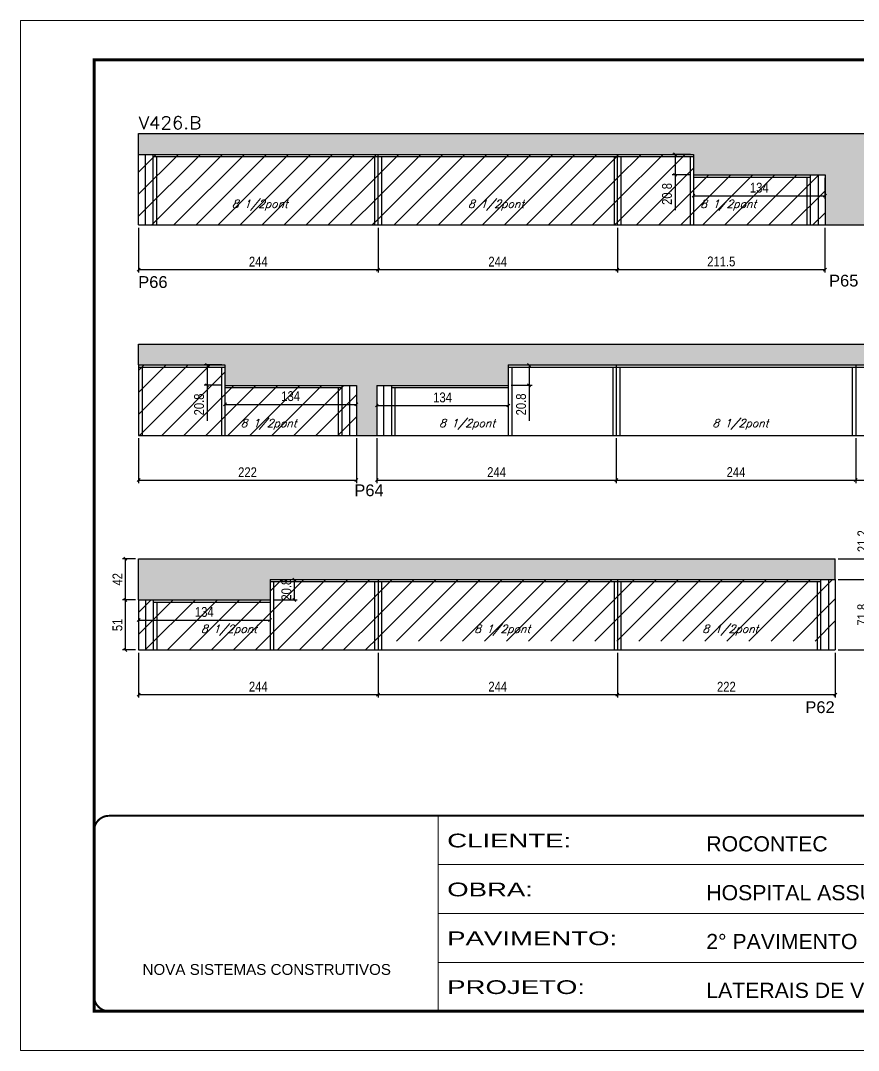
# Model space of a CAD drawing. Extents: x 137137 to 143418, y 10464 to 34486.
# Drawn here: x 141906 to 142760, y 28841 to 29891 of the extents above; entities that cross this region are included whole.
import ezdxf

# ---------------------------------------------------------------- set-up
doc = ezdxf.new("R2010")
doc.units = 0
doc.linetypes.add('CONTINUO', pattern=[0])
doc.linetypes.add('DASHED', pattern=[0.75, 0.5, -0.25])
for name, color, linetype in [('5', 5, 'Continuous'), ('COTA', 241, 'Continuous'), ('Painéis', 200, 'Continuous'), ('Reaproveitamento', 251, 'Continuous'), ('SARR_2.2x7', 40, 'Continuous'), ('SARR_3.5x7', 81, 'Continuous'), ('texto', 7, 'Continuous')]:
    doc.layers.add(name, color=color, linetype=linetype)
for name, color, linetype, lineweight in [('Folhas', 255, 'Continuous', 9), ('SARRAFO DE PRESSAO', 251, 'DASHED', 9), ('Texto Seção', 7, 'Continuous', 15)]:
    doc.layers.add(name, color=color, linetype=linetype, lineweight=lineweight)
doc.styles.add('ARIAL', font='arial.ttf')
doc.styles.add('COTA TECNICA', font='techl___.ttf', dxfattribs={"height": 10})
doc.styles.add('REGUA-120', font='ROMANS.shx', dxfattribs={"height": 15})
doc.styles.add('Romans', font='romans.shx')
doc.styles.get("Standard").update_dxf_attribs({"font": 'arial.ttf'})
doc.styles.add('Tecnologia', font='')
doc.styles.get('Tecnologia').set_extended_font_data('Forgotten Futurist')
doc.dimstyles.new('PAINEL', dxfattribs={"dimtxt": 10, "dimasz": 3, "dimexe": 3, "dimexo": 3, "dimgap": 3, "dimtad": 1, "dimdec": 1, "dimzin": 12, "dimdsep": 46, "dimtxsty": 'COTA TECNICA', "dimblk1": 'OBLIQUE', "dimblk2": 'OBLIQUE', "dimsah": 1, "dimcen": 0.9, "dimclrd": 4, "dimclre": 4, "dimclrt": 240, "dimadec": 1, "dimazin": 3, "dimtfac": 1, "dimtdec": 1, "dimtmove": 0, "dimatfit": 3, "dimfxl": 1, "dimtolj": 1, "dimtzin": 12, "dimarcsym": 0})
pattern_1 = [(45, (1585, 3e-11), (-11.2253202, 11.2253202), [])]

# ---------------------------------------------------------------- blocks, each defined once
blk = doc.blocks.new('9999999999')
at = {"color": 30, "linetype": 'CONTINUO'}
for p, q in [((98564.6, 34230.2), (98564.6, 34429.4)), ((98564.6, 34379.6), (99584, 34379.6)), ((98564.6, 34329.8), (99488, 34329.8)), ((98564.6, 34280), (99488, 34280))]:
    blk.add_line(p, q, dxfattribs=at)
at = {"color": 30, "linetype": 'CONTINUO', "const_width": 2}
blk.add_lwpolyline([(99584, 34230.2), (99584, 34414.4, 0.414214), (99569, 34429.4), (98229, 34429.4, 0.414214), (98214, 34414.4), (98214, 34245.2, 0.414214), (98229, 34230.2), (99584, 34230.2)], format="xyb", dxfattribs=at)
at = {"layer": 'Folhas'}
blk.add_lwpolyline([(98139, 34190.2), (99624, 34190.2), (99624, 35240.2), (98139, 35240.2)], close=True, dxfattribs=at)
at = {"layer": 'Folhas', "color": 30, "const_width": 3}
blk.add_lwpolyline([(98214, 34230.2), (99584, 34230.2), (99584, 35200.2), (98214, 35200.2)], close=True, dxfattribs=at)
at = {"color": 7, "linetype": 'Continuous', "ltscale": 5, "style": 'ARIAL'}
for s, height, p in [('ROCONTEC', 15.48, (98837.7, 34393.1)), ('HOSPITAL ASSUNÇÃO', 15.483, (98837.7, 34343.3)), ('2° PAVIMENTO', 15.483, (98837.7, 34293.5)), ('NOVA SISTEMAS CONSTRUTIVOS', 11.059, (98263.2, 34267.2)), ('LATERAIS DE VIGAS', 15.483, (98837.7, 34243.7))]:
    blk.add_text(s, height=height, dxfattribs=at).set_placement(p)
at = {"layer": 'Folhas', "color": 7, "style": 'Tecnologia', "width": 1.5}
for s, p in [('CLIENTE:', (98573.7, 34397.2)), ('OBRA:', (98573.7, 34347.3)), ('PAVIMENTO:', (98573.7, 34297.5)), ('PROJETO:', (98573.7, 34247.7))]:
    blk.add_text(s, height=14, dxfattribs=at).set_placement(p)
blk = doc.blocks.new('_Oblique')
at = {"color": 0, "linetype": 'ByBlock', "lineweight": -2}
blk.add_line((-0.5, -0.5), (0.5, 0.5), dxfattribs=at)
blk = doc.blocks.new('*D102')
at = {"layer": 'COTA', "color": 4, "lineweight": -2, "ltscale": 25, "transparency": 16777216}
for p, q in [((142026, 29680.2), (142026, 29634.6)), ((142270, 29680.2), (142270, 29634.6)), ((142026, 29637.6), (142270, 29637.6))]:
    blk.add_line(p, q, dxfattribs=at)
at = {"layer": 'Defpoints', "color": 0, "ltscale": 25, "transparency": 16777216}
for p in [(142026, 29683.2), (142270, 29683.2), (142270, 29637.6)]:
    blk.add_point(p, dxfattribs=at)
at = {"layer": 'COTA', "color": 4, "lineweight": -2, "ltscale": 25, "transparency": 16777216, "xscale": 3, "yscale": 3, "zscale": 3, "rotation": 180}
blk.add_blockref('_Oblique', (142026, 29637.6), dxfattribs=at)
at = {"layer": 'COTA', "color": 4, "lineweight": -2, "ltscale": 25, "transparency": 16777216, "xscale": 3, "yscale": 3, "zscale": 3}
blk.add_blockref('_Oblique', (142270, 29637.6), dxfattribs=at)
at = {"layer": 'COTA', "color": 240, "ltscale": 25, "transparency": 16777216, "insert": (142148, 29645.7), "char_height": 10, "attachment_point": 5, "style": 'COTA TECNICA'}
blk.add_mtext('\\A1;244', dxfattribs=at)
blk = doc.blocks.new('*D103')
at = {"layer": 'COTA', "color": 4, "lineweight": -2, "ltscale": 25, "transparency": 16777216}
for p, q in [((142270, 29680.2), (142270, 29634.6)), ((142514, 29680.2), (142514, 29634.6)), ((142270, 29637.6), (142514, 29637.6))]:
    blk.add_line(p, q, dxfattribs=at)
at = {"layer": 'Defpoints', "color": 0, "ltscale": 25, "transparency": 16777216}
for p in [(142270, 29683.2), (142514, 29683.2), (142514, 29637.6)]:
    blk.add_point(p, dxfattribs=at)
at = {"layer": 'COTA', "color": 4, "lineweight": -2, "ltscale": 25, "transparency": 16777216, "xscale": 3, "yscale": 3, "zscale": 3, "rotation": 180}
blk.add_blockref('_Oblique', (142270, 29637.6), dxfattribs=at)
at = {"layer": 'COTA', "color": 4, "lineweight": -2, "ltscale": 25, "transparency": 16777216, "xscale": 3, "yscale": 3, "zscale": 3}
blk.add_blockref('_Oblique', (142514, 29637.6), dxfattribs=at)
at = {"layer": 'COTA', "color": 240, "ltscale": 25, "transparency": 16777216, "insert": (142392, 29645.7), "char_height": 10, "attachment_point": 5, "style": 'COTA TECNICA'}
blk.add_mtext('\\A1;244', dxfattribs=at)
blk = doc.blocks.new('*D104')
at = {"layer": 'COTA', "color": 4, "lineweight": -2, "ltscale": 25, "transparency": 16777216}
for p, q in [((142514, 29680.2), (142514, 29634.6)), ((142725.5, 29680.2), (142725.5, 29634.6)), ((142514, 29637.6), (142725.5, 29637.6))]:
    blk.add_line(p, q, dxfattribs=at)
at = {"layer": 'Defpoints', "color": 0, "ltscale": 25, "transparency": 16777216}
for p in [(142514, 29683.2), (142725.5, 29683.2), (142725.5, 29637.6)]:
    blk.add_point(p, dxfattribs=at)
at = {"layer": 'COTA', "color": 4, "lineweight": -2, "ltscale": 25, "transparency": 16777216, "xscale": 3, "yscale": 3, "zscale": 3, "rotation": 180}
blk.add_blockref('_Oblique', (142514, 29637.6), dxfattribs=at)
at = {"layer": 'COTA', "color": 4, "lineweight": -2, "ltscale": 25, "transparency": 16777216, "xscale": 3, "yscale": 3, "zscale": 3}
blk.add_blockref('_Oblique', (142725.5, 29637.6), dxfattribs=at)
at = {"layer": 'COTA', "color": 240, "ltscale": 25, "transparency": 16777216, "insert": (142619.8, 29645.8), "char_height": 10, "attachment_point": 5, "style": 'COTA TECNICA'}
blk.add_mtext('\\A1;211.5', dxfattribs=at)
blk = doc.blocks.new('*D107')
at = {"layer": 'COTA', "color": 4, "lineweight": -2, "ltscale": 25, "transparency": 16777216}
for p, q in [((142591.5, 29731.2), (142591.5, 29709.9)), ((142725.5, 29731.2), (142725.5, 29709.9)), ((142591.5, 29712.9), (142725.5, 29712.9))]:
    blk.add_line(p, q, dxfattribs=at)
at = {"layer": 'Defpoints', "color": 0, "ltscale": 25, "transparency": 16777216}
for p in [(142591.5, 29734.2), (142725.5, 29734.2), (142725.5, 29712.9)]:
    blk.add_point(p, dxfattribs=at)
at = {"layer": 'COTA', "color": 4, "lineweight": -2, "ltscale": 25, "transparency": 16777216, "xscale": 3, "yscale": 3, "zscale": 3, "rotation": 180}
blk.add_blockref('_Oblique', (142591.5, 29712.9), dxfattribs=at)
at = {"layer": 'COTA', "color": 4, "lineweight": -2, "ltscale": 25, "transparency": 16777216, "xscale": 3, "yscale": 3, "zscale": 3}
blk.add_blockref('_Oblique', (142725.5, 29712.9), dxfattribs=at)
at = {"layer": 'COTA', "color": 240, "ltscale": 25, "transparency": 16777216, "insert": (142658.5, 29721.1), "char_height": 10, "attachment_point": 5, "style": 'COTA TECNICA'}
blk.add_mtext('\\A1;134', dxfattribs=at)
blk = doc.blocks.new('*D109')
at = {"layer": 'COTA', "color": 4, "lineweight": -2, "ltscale": 25, "transparency": 16777216}
for p, q in [((142588.5, 29755), (142569.7, 29755)), ((142572.7, 29755), (142572.7, 29734.2)), ((142588.5, 29734.2), (142569.7, 29734.2)), ((142572.7, 29734.2), (142572.7, 29698.1))]:
    blk.add_line(p, q, dxfattribs=at)
at = {"layer": 'Defpoints', "color": 0, "ltscale": 25, "transparency": 16777216}
for p in [(142591.5, 29755), (142572.7, 29734.2), (142591.5, 29734.2)]:
    blk.add_point(p, dxfattribs=at)
at = {"layer": 'COTA', "color": 4, "lineweight": -2, "ltscale": 25, "transparency": 16777216, "xscale": 3, "yscale": 3, "zscale": 3}
for p, rotation in [((142572.7, 29755), 90), ((142572.7, 29734.2), 270)]:
    blk.add_blockref('_Oblique', p, dxfattribs=dict(at, rotation=rotation))
at = {"layer": 'COTA', "color": 240, "ltscale": 25, "transparency": 16777216, "insert": (142564.5, 29714.7), "char_height": 10, "attachment_point": 5, "rotation": 90, "style": 'COTA TECNICA'}
blk.add_mtext('\\A1;20.8', dxfattribs=at)
blk = doc.blocks.new('*D111')
at = {"layer": 'COTA', "color": 4, "lineweight": -2, "ltscale": 25, "transparency": 16777216}
for p, q in [((142026, 29465.6), (142026, 29420)), ((142248, 29465.6), (142248, 29420)), ((142026, 29423), (142248, 29423))]:
    blk.add_line(p, q, dxfattribs=at)
at = {"layer": 'Defpoints', "color": 0, "ltscale": 25, "transparency": 16777216}
for p in [(142026, 29468.6), (142248, 29468.6), (142248, 29423)]:
    blk.add_point(p, dxfattribs=at)
at = {"layer": 'COTA', "color": 4, "lineweight": -2, "ltscale": 25, "transparency": 16777216, "xscale": 3, "yscale": 3, "zscale": 3, "rotation": 180}
blk.add_blockref('_Oblique', (142026, 29423), dxfattribs=at)
at = {"layer": 'COTA', "color": 4, "lineweight": -2, "ltscale": 25, "transparency": 16777216, "xscale": 3, "yscale": 3, "zscale": 3}
blk.add_blockref('_Oblique', (142248, 29423), dxfattribs=at)
at = {"layer": 'COTA', "color": 240, "ltscale": 25, "transparency": 16777216, "insert": (142137, 29431), "char_height": 10, "attachment_point": 5, "style": 'COTA TECNICA'}
blk.add_mtext('\\A1;222', dxfattribs=at)
blk = doc.blocks.new('*D112')
at = {"layer": 'COTA', "color": 4, "lineweight": -2, "ltscale": 25, "transparency": 16777216}
for p, q in [((142026, 29246.8), (142026, 29201.3)), ((142270, 29246.8), (142270, 29201.3)), ((142026, 29204.3), (142270, 29204.3))]:
    blk.add_line(p, q, dxfattribs=at)
at = {"layer": 'Defpoints', "color": 0, "ltscale": 25, "transparency": 16777216}
for p in [(142026, 29249.8), (142270, 29249.8), (142270, 29204.3)]:
    blk.add_point(p, dxfattribs=at)
at = {"layer": 'COTA', "color": 4, "lineweight": -2, "ltscale": 25, "transparency": 16777216, "xscale": 3, "yscale": 3, "zscale": 3, "rotation": 180}
blk.add_blockref('_Oblique', (142026, 29204.3), dxfattribs=at)
at = {"layer": 'COTA', "color": 4, "lineweight": -2, "ltscale": 25, "transparency": 16777216, "xscale": 3, "yscale": 3, "zscale": 3}
blk.add_blockref('_Oblique', (142270, 29204.3), dxfattribs=at)
at = {"layer": 'COTA', "color": 240, "ltscale": 25, "transparency": 16777216, "insert": (142148, 29212.4), "char_height": 10, "attachment_point": 5, "style": 'COTA TECNICA'}
blk.add_mtext('\\A1;244', dxfattribs=at)
blk = doc.blocks.new('*D113')
at = {"layer": 'COTA', "color": 4, "lineweight": -2, "ltscale": 25, "transparency": 16777216}
for p, q in [((142270, 29246.8), (142270, 29201.3)), ((142514, 29246.8), (142514, 29201.3)), ((142270, 29204.3), (142514, 29204.3))]:
    blk.add_line(p, q, dxfattribs=at)
at = {"layer": 'Defpoints', "color": 0, "ltscale": 25, "transparency": 16777216}
for p in [(142270, 29249.8), (142514, 29249.8), (142514, 29204.3)]:
    blk.add_point(p, dxfattribs=at)
at = {"layer": 'COTA', "color": 4, "lineweight": -2, "ltscale": 25, "transparency": 16777216, "xscale": 3, "yscale": 3, "zscale": 3, "rotation": 180}
blk.add_blockref('_Oblique', (142270, 29204.3), dxfattribs=at)
at = {"layer": 'COTA', "color": 4, "lineweight": -2, "ltscale": 25, "transparency": 16777216, "xscale": 3, "yscale": 3, "zscale": 3}
blk.add_blockref('_Oblique', (142514, 29204.3), dxfattribs=at)
at = {"layer": 'COTA', "color": 240, "ltscale": 25, "transparency": 16777216, "insert": (142392, 29212.4), "char_height": 10, "attachment_point": 5, "style": 'COTA TECNICA'}
blk.add_mtext('\\A1;244', dxfattribs=at)
blk = doc.blocks.new('*D114')
at = {"layer": 'COTA', "color": 4, "lineweight": -2, "ltscale": 25, "transparency": 16777216}
for p, q in [((142514, 29246.8), (142514, 29201.3)), ((142736, 29246.8), (142736, 29201.3)), ((142514, 29204.3), (142736, 29204.3))]:
    blk.add_line(p, q, dxfattribs=at)
at = {"layer": 'Defpoints', "color": 0, "ltscale": 25, "transparency": 16777216}
for p in [(142514, 29249.8), (142736, 29249.8), (142736, 29204.3)]:
    blk.add_point(p, dxfattribs=at)
at = {"layer": 'COTA', "color": 4, "lineweight": -2, "ltscale": 25, "transparency": 16777216, "xscale": 3, "yscale": 3, "zscale": 3, "rotation": 180}
blk.add_blockref('_Oblique', (142514, 29204.3), dxfattribs=at)
at = {"layer": 'COTA', "color": 4, "lineweight": -2, "ltscale": 25, "transparency": 16777216, "xscale": 3, "yscale": 3, "zscale": 3}
blk.add_blockref('_Oblique', (142736, 29204.3), dxfattribs=at)
at = {"layer": 'COTA', "color": 240, "ltscale": 25, "transparency": 16777216, "insert": (142625, 29212.3), "char_height": 10, "attachment_point": 5, "style": 'COTA TECNICA'}
blk.add_mtext('\\A1;222', dxfattribs=at)
blk = doc.blocks.new('*D115')
at = {"layer": 'COTA', "color": 4, "lineweight": -2, "ltscale": 25, "transparency": 16777216}
for p, q in [((142114, 29516.6), (142114, 29497.2)), ((142248, 29516.6), (142248, 29497.2)), ((142114, 29500.2), (142248, 29500.2))]:
    blk.add_line(p, q, dxfattribs=at)
at = {"layer": 'Defpoints', "color": 0, "ltscale": 25, "transparency": 16777216}
for p in [(142114, 29519.6), (142248, 29519.6), (142248, 29500.2)]:
    blk.add_point(p, dxfattribs=at)
at = {"layer": 'COTA', "color": 4, "lineweight": -2, "ltscale": 25, "transparency": 16777216, "xscale": 3, "yscale": 3, "zscale": 3, "rotation": 180}
blk.add_blockref('_Oblique', (142114, 29500.2), dxfattribs=at)
at = {"layer": 'COTA', "color": 4, "lineweight": -2, "ltscale": 25, "transparency": 16777216, "xscale": 3, "yscale": 3, "zscale": 3}
blk.add_blockref('_Oblique', (142248, 29500.2), dxfattribs=at)
at = {"layer": 'COTA', "color": 240, "ltscale": 25, "transparency": 16777216, "insert": (142181, 29508.5), "char_height": 10, "attachment_point": 5, "style": 'COTA TECNICA'}
blk.add_mtext('\\A1;134', dxfattribs=at)
blk = doc.blocks.new('*D116')
at = {"layer": 'COTA', "color": 4, "lineweight": -2, "ltscale": 25, "transparency": 16777216}
for p, q in [((142026, 29297.8), (142026, 29277.3)), ((142160, 29297.8), (142160, 29277.3)), ((142026, 29280.3), (142160, 29280.3))]:
    blk.add_line(p, q, dxfattribs=at)
at = {"layer": 'Defpoints', "color": 0, "ltscale": 25, "transparency": 16777216}
for p in [(142026, 29300.8), (142160, 29300.8), (142160, 29280.3)]:
    blk.add_point(p, dxfattribs=at)
at = {"layer": 'COTA', "color": 4, "lineweight": -2, "ltscale": 25, "transparency": 16777216, "xscale": 3, "yscale": 3, "zscale": 3, "rotation": 180}
blk.add_blockref('_Oblique', (142026, 29280.3), dxfattribs=at)
at = {"layer": 'COTA', "color": 4, "lineweight": -2, "ltscale": 25, "transparency": 16777216, "xscale": 3, "yscale": 3, "zscale": 3}
blk.add_blockref('_Oblique', (142160, 29280.3), dxfattribs=at)
at = {"layer": 'COTA', "color": 240, "ltscale": 25, "transparency": 16777216, "insert": (142093, 29288.5), "char_height": 10, "attachment_point": 5, "style": 'COTA TECNICA'}
blk.add_mtext('\\A1;134', dxfattribs=at)
blk = doc.blocks.new('*D117')
at = {"layer": 'COTA', "color": 4, "lineweight": -2, "ltscale": 25, "transparency": 16777216}
for p, q in [((142111, 29540.4), (142092.8, 29540.4)), ((142095.8, 29540.4), (142095.8, 29519.6)), ((142111, 29519.6), (142092.8, 29519.6)), ((142095.8, 29519.6), (142095.8, 29483.5))]:
    blk.add_line(p, q, dxfattribs=at)
at = {"layer": 'Defpoints', "color": 0, "ltscale": 25, "transparency": 16777216}
for p in [(142114, 29540.4), (142095.8, 29519.6), (142114, 29519.6)]:
    blk.add_point(p, dxfattribs=at)
at = {"layer": 'COTA', "color": 4, "lineweight": -2, "ltscale": 25, "transparency": 16777216, "xscale": 3, "yscale": 3, "zscale": 3}
for p, rotation in [((142095.8, 29540.4), 90), ((142095.8, 29519.6), 270)]:
    blk.add_blockref('_Oblique', p, dxfattribs=dict(at, rotation=rotation))
at = {"layer": 'COTA', "color": 240, "ltscale": 25, "transparency": 16777216, "insert": (142087.7, 29500.1), "char_height": 10, "attachment_point": 5, "rotation": 90, "style": 'COTA TECNICA'}
blk.add_mtext('\\A1;20.8', dxfattribs=at)
blk = doc.blocks.new('*D118')
at = {"layer": 'COTA', "color": 4, "lineweight": -2, "ltscale": 25, "transparency": 16777216}
for p, q in [((142163, 29321.6), (142187.7, 29321.6)), ((142184.7, 29321.6), (142184.7, 29300.8)), ((142163, 29300.8), (142187.7, 29300.8))]:
    blk.add_line(p, q, dxfattribs=at)
at = {"layer": 'Defpoints', "color": 0, "ltscale": 25, "transparency": 16777216}
for p in [(142160, 29321.6), (142160, 29300.8), (142184.7, 29300.8)]:
    blk.add_point(p, dxfattribs=at)
at = {"layer": 'COTA', "color": 4, "lineweight": -2, "ltscale": 25, "transparency": 16777216, "xscale": 3, "yscale": 3, "zscale": 3}
for p, rotation in [((142184.7, 29321.6), 90), ((142184.7, 29300.8), 270)]:
    blk.add_blockref('_Oblique', p, dxfattribs=dict(at, rotation=rotation))
at = {"layer": 'COTA', "color": 240, "ltscale": 25, "transparency": 16777216, "insert": (142176.6, 29311.2), "char_height": 10, "attachment_point": 5, "rotation": 90, "style": 'COTA TECNICA'}
blk.add_mtext('\\A1;20.8', dxfattribs=at)
blk = doc.blocks.new('*D121')
at = {"layer": 'COTA', "color": 4, "lineweight": -2, "ltscale": 25, "transparency": 16777216}
for p, q in [((142739, 29321.6), (142774.6, 29321.6)), ((142771.6, 29321.6), (142771.6, 29249.8)), ((142739, 29249.8), (142774.6, 29249.8))]:
    blk.add_line(p, q, dxfattribs=at)
at = {"layer": 'Defpoints', "color": 0, "ltscale": 25, "transparency": 16777216}
for p in [(142736, 29321.6), (142736, 29249.8), (142771.6, 29249.8)]:
    blk.add_point(p, dxfattribs=at)
at = {"layer": 'COTA', "color": 4, "lineweight": -2, "ltscale": 25, "transparency": 16777216, "xscale": 3, "yscale": 3, "zscale": 3}
for p, rotation in [((142771.6, 29321.6), 90), ((142771.6, 29249.8), 270)]:
    blk.add_blockref('_Oblique', p, dxfattribs=dict(at, rotation=rotation))
at = {"layer": 'COTA', "color": 240, "ltscale": 25, "transparency": 16777216, "insert": (142763.5, 29285.7), "char_height": 10, "attachment_point": 5, "rotation": 90, "style": 'COTA TECNICA'}
blk.add_mtext('\\A1;71.8', dxfattribs=at)
blk = doc.blocks.new('*D122')
at = {"layer": 'COTA', "color": 4, "lineweight": -2, "ltscale": 25, "transparency": 16777216}
for p, q in [((142771.6, 29342.8), (142771.6, 29375.6)), ((142739, 29342.8), (142774.6, 29342.8)), ((142771.6, 29321.6), (142771.6, 29342.8)), ((142739, 29321.6), (142774.6, 29321.6))]:
    blk.add_line(p, q, dxfattribs=at)
at = {"layer": 'Defpoints', "color": 0, "ltscale": 25, "transparency": 16777216}
for p in [(142736, 29342.8), (142771.6, 29342.8), (142736, 29321.6)]:
    blk.add_point(p, dxfattribs=at)
at = {"layer": 'COTA', "color": 4, "lineweight": -2, "ltscale": 25, "transparency": 16777216, "xscale": 3, "yscale": 3, "zscale": 3}
for p, rotation in [((142771.6, 29342.8), 90), ((142771.6, 29321.6), 270)]:
    blk.add_blockref('_Oblique', p, dxfattribs=dict(at, rotation=rotation))
at = {"layer": 'COTA', "color": 240, "ltscale": 25, "transparency": 16777216, "insert": (142763.6, 29360.7), "char_height": 10, "attachment_point": 5, "rotation": 90, "style": 'COTA TECNICA'}
blk.add_mtext('\\A1;21.2', dxfattribs=at)
blk = doc.blocks.new('*D1002')
at = {"layer": 'COTA', "color": 4, "lineweight": -2, "ltscale": 25, "transparency": 16777216}
for p, q in [((142268.8, 29465.6), (142268.8, 29420)), ((142512.8, 29465.6), (142512.8, 29420)), ((142268.8, 29423), (142512.8, 29423))]:
    blk.add_line(p, q, dxfattribs=at)
at = {"layer": 'Defpoints', "color": 0, "ltscale": 25, "transparency": 16777216}
for p in [(142268.8, 29468.6), (142512.8, 29468.6), (142512.8, 29423)]:
    blk.add_point(p, dxfattribs=at)
at = {"layer": 'COTA', "color": 4, "lineweight": -2, "ltscale": 25, "transparency": 16777216, "xscale": 3, "yscale": 3, "zscale": 3, "rotation": 180}
blk.add_blockref('_Oblique', (142268.8, 29423), dxfattribs=at)
at = {"layer": 'COTA', "color": 4, "lineweight": -2, "ltscale": 25, "transparency": 16777216, "xscale": 3, "yscale": 3, "zscale": 3}
blk.add_blockref('_Oblique', (142512.8, 29423), dxfattribs=at)
at = {"layer": 'COTA', "color": 240, "ltscale": 25, "transparency": 16777216, "insert": (142390.8, 29431.1), "char_height": 10, "attachment_point": 5, "style": 'COTA TECNICA'}
blk.add_mtext('\\A1;244', dxfattribs=at)
blk = doc.blocks.new('*D1003')
at = {"layer": 'COTA', "color": 4, "lineweight": -2, "ltscale": 25, "transparency": 16777216}
for p, q in [((142512.8, 29465.6), (142512.8, 29420)), ((142756.8, 29465.6), (142756.8, 29420)), ((142512.8, 29423), (142756.8, 29423))]:
    blk.add_line(p, q, dxfattribs=at)
at = {"layer": 'Defpoints', "color": 0, "ltscale": 25, "transparency": 16777216}
for p in [(142512.8, 29468.6), (142756.8, 29468.6), (142756.8, 29423)]:
    blk.add_point(p, dxfattribs=at)
at = {"layer": 'COTA', "color": 4, "lineweight": -2, "ltscale": 25, "transparency": 16777216, "xscale": 3, "yscale": 3, "zscale": 3, "rotation": 180}
blk.add_blockref('_Oblique', (142512.8, 29423), dxfattribs=at)
at = {"layer": 'COTA', "color": 4, "lineweight": -2, "ltscale": 25, "transparency": 16777216, "xscale": 3, "yscale": 3, "zscale": 3}
blk.add_blockref('_Oblique', (142756.8, 29423), dxfattribs=at)
at = {"layer": 'COTA', "color": 240, "ltscale": 25, "transparency": 16777216, "insert": (142634.8, 29431.1), "char_height": 10, "attachment_point": 5, "style": 'COTA TECNICA'}
blk.add_mtext('\\A1;244', dxfattribs=at)
blk = doc.blocks.new('*D1004')
at = {"layer": 'COTA', "color": 4, "lineweight": -2, "ltscale": 25, "transparency": 16777216}
for p, q in [((142756.8, 29465.6), (142756.8, 29420)), ((142978.8, 29465.6), (142978.8, 29420)), ((142756.8, 29423), (142978.8, 29423))]:
    blk.add_line(p, q, dxfattribs=at)
at = {"layer": 'Defpoints', "color": 0, "ltscale": 25, "transparency": 16777216}
for p in [(142756.8, 29468.6), (142978.8, 29468.6), (142978.8, 29423)]:
    blk.add_point(p, dxfattribs=at)
at = {"layer": 'COTA', "color": 4, "lineweight": -2, "ltscale": 25, "transparency": 16777216, "xscale": 3, "yscale": 3, "zscale": 3, "rotation": 180}
blk.add_blockref('_Oblique', (142756.8, 29423), dxfattribs=at)
at = {"layer": 'COTA', "color": 4, "lineweight": -2, "ltscale": 25, "transparency": 16777216, "xscale": 3, "yscale": 3, "zscale": 3}
blk.add_blockref('_Oblique', (142978.8, 29423), dxfattribs=at)
at = {"layer": 'COTA', "color": 240, "ltscale": 25, "transparency": 16777216, "insert": (142867.8, 29431), "char_height": 10, "attachment_point": 5, "style": 'COTA TECNICA'}
blk.add_mtext('\\A1;222', dxfattribs=at)
blk = doc.blocks.new('*D1005')
at = {"layer": 'COTA', "color": 4, "lineweight": -2, "ltscale": 25, "transparency": 16777216}
for p, q in [((142268.8, 29516.6), (142268.8, 29496)), ((142402.8, 29516.6), (142402.8, 29496)), ((142268.8, 29499), (142402.8, 29499))]:
    blk.add_line(p, q, dxfattribs=at)
at = {"layer": 'Defpoints', "color": 0, "ltscale": 25, "transparency": 16777216}
for p in [(142268.8, 29519.6), (142402.8, 29519.6), (142402.8, 29499)]:
    blk.add_point(p, dxfattribs=at)
at = {"layer": 'COTA', "color": 4, "lineweight": -2, "ltscale": 25, "transparency": 16777216, "xscale": 3, "yscale": 3, "zscale": 3, "rotation": 180}
blk.add_blockref('_Oblique', (142268.8, 29499), dxfattribs=at)
at = {"layer": 'COTA', "color": 4, "lineweight": -2, "ltscale": 25, "transparency": 16777216, "xscale": 3, "yscale": 3, "zscale": 3}
blk.add_blockref('_Oblique', (142402.8, 29499), dxfattribs=at)
at = {"layer": 'COTA', "color": 240, "ltscale": 25, "transparency": 16777216, "insert": (142335.8, 29507.2), "char_height": 10, "attachment_point": 5, "style": 'COTA TECNICA'}
blk.add_mtext('\\A1;134', dxfattribs=at)
blk = doc.blocks.new('*D1006')
at = {"layer": 'COTA', "color": 4, "lineweight": -2, "ltscale": 25, "transparency": 16777216}
for p, q in [((142405.8, 29540.4), (142427, 29540.4)), ((142424, 29540.4), (142424, 29519.6)), ((142405.8, 29519.6), (142427, 29519.6)), ((142424, 29519.6), (142424, 29483.5))]:
    blk.add_line(p, q, dxfattribs=at)
at = {"layer": 'Defpoints', "color": 0, "ltscale": 25, "transparency": 16777216}
for p in [(142402.8, 29540.4), (142402.8, 29519.6), (142424, 29519.6)]:
    blk.add_point(p, dxfattribs=at)
at = {"layer": 'COTA', "color": 4, "lineweight": -2, "ltscale": 25, "transparency": 16777216, "xscale": 3, "yscale": 3, "zscale": 3}
for p, rotation in [((142424, 29540.4), 90), ((142424, 29519.6), 270)]:
    blk.add_blockref('_Oblique', p, dxfattribs=dict(at, rotation=rotation))
at = {"layer": 'COTA', "color": 240, "ltscale": 25, "transparency": 16777216, "insert": (142415.8, 29500.1), "char_height": 10, "attachment_point": 5, "rotation": 90, "style": 'COTA TECNICA'}
blk.add_mtext('\\A1;20.8', dxfattribs=at)
blk = doc.blocks.new('*D1009')
at = {"layer": 'COTA', "color": 4, "lineweight": -2, "ltscale": 25, "transparency": 16777216}
for p, q in [((142023, 29300.8), (142009.6, 29300.8)), ((142012.6, 29249.8), (142012.6, 29300.8)), ((142023, 29249.8), (142009.6, 29249.8))]:
    blk.add_line(p, q, dxfattribs=at)
at = {"layer": 'Defpoints', "color": 0, "ltscale": 25, "transparency": 16777216}
for p in [(142012.6, 29300.8), (142026, 29300.8), (142026, 29249.8)]:
    blk.add_point(p, dxfattribs=at)
at = {"layer": 'COTA', "color": 4, "lineweight": -2, "ltscale": 25, "transparency": 16777216, "xscale": 3, "yscale": 3, "zscale": 3}
for p, rotation in [((142012.6, 29300.8), 90), ((142012.6, 29249.8), 270)]:
    blk.add_blockref('_Oblique', p, dxfattribs=dict(at, rotation=rotation))
at = {"layer": 'COTA', "color": 240, "ltscale": 25, "transparency": 16777216, "insert": (142004.5, 29275.3), "char_height": 10, "attachment_point": 5, "rotation": 90, "style": 'COTA TECNICA'}
blk.add_mtext('\\A1;51', dxfattribs=at)
blk = doc.blocks.new('*D1010')
at = {"layer": 'COTA', "color": 4, "lineweight": -2, "ltscale": 25, "transparency": 16777216}
for p, q in [((142023, 29342.8), (142009.6, 29342.8)), ((142012.6, 29300.8), (142012.6, 29342.8)), ((142023, 29300.8), (142009.6, 29300.8))]:
    blk.add_line(p, q, dxfattribs=at)
at = {"layer": 'Defpoints', "color": 0, "ltscale": 25, "transparency": 16777216}
for p in [(142012.6, 29342.8), (142026, 29342.8), (142026, 29300.8)]:
    blk.add_point(p, dxfattribs=at)
at = {"layer": 'COTA', "color": 4, "lineweight": -2, "ltscale": 25, "transparency": 16777216, "xscale": 3, "yscale": 3, "zscale": 3}
for p, rotation in [((142012.6, 29342.8), 90), ((142012.6, 29300.8), 270)]:
    blk.add_blockref('_Oblique', p, dxfattribs=dict(at, rotation=rotation))
at = {"layer": 'COTA', "color": 240, "ltscale": 25, "transparency": 16777216, "insert": (142004.5, 29321.8), "char_height": 10, "attachment_point": 5, "rotation": 90, "style": 'COTA TECNICA'}
blk.add_mtext('\\A1;42', dxfattribs=at)

msp = doc.modelspace()

# ---------------------------------------------------------------- hatches: boundary and pattern name
at = {"layer": 'COTA', "linetype": 'ByBlock'}
h = msp.add_hatch(dxfattribs=at)
h.set_pattern_fill('AR-CONC', color=256, scale=0.03)
h.set_pattern_definition([(50, (3104.655, -2007.4633), (5.46554007, -0.47817257), [0.5715, -6.2865]), (355, (3104.655, -2007.4633), (-1.05730264, 5.73170536), [0.4572, -5.02921753]), (100.4514447, (3105.1103, -2007.503), (4.40823741, 5.25353256), [0.48570026, -5.34270734]), (46.1842, (3104.655, -2005.939), (8.13237123, -1.26126984), [0.85725, -9.42975]), (96.6355576, (3105.3325, -2006.044), (7.122124, 7.42278374), [0.7285507, -8.01406824]), (351.184151, (3104.655, -2005.939), (7.122124, 7.42278374), [0.685799, -7.54379196]), (21, (3105.417, -2006.3203), (4.54843174, -3.06795595), [0.5715, -6.2865]), (326, (3105.417, -2006.3203), (1.85406085, 5.52563898), [0.4572, -5.0292]), (71.451445, (3105.796, -2006.576), (6.40249258, 2.45768307), [0.48570026, -5.34269813]), (37.5, (3104.6548, -2007.4633), (0.092658098, 2.536651166), [0, -4.96824, 0, -5.1054, 0, -5.04825]), (7.5, (3104.6548, -2007.4633), (2.004589875, 3.005417245), [0, -2.91084, 0, -4.85394, 0, -1.92405]), (327.5, (3102.9556, -2007.4633), (4.067717855, -0.17186232), [0, -1.905, 0, -5.9436, 0, -7.8867]), (317.5, (3102.1936, -2007.4633), (4.44387544, 0.76279473), [0, -2.4765, 0, -3.94716, 0, -5.6007])])
h.paths.add_polyline_path([(142725.53, 29776.19), (142591.53, 29776.19), (142026.03, 29776.19), (142026.03, 29754.99), (142591.53, 29754.99), (142591.53, 29734.19), (142725.53, 29734.19), (142725.53, 29683.19), (142765.53, 29683.19), (142765.53, 29734.19), (142899.53, 29734.19), (142899.53, 29754.99), (143253.53, 29754.99), (143253.53, 29754.99), (143253.53, 29776.19), (142899.53, 29776.19), (142765.53, 29776.19)])
h = msp.add_hatch(dxfattribs=at)
h.set_pattern_fill('AR-CONC', color=256, scale=0.03)
h.set_pattern_definition([(50, (1585, 3e-11), (5.46554007, -0.47817257), [0.5715, -6.2865]), (355, (1585, 3e-11), (-1.05730264, 5.73170536), [0.4572, -5.02921753]), (100.4514447, (1585.4555, -0.04), (4.40823741, 5.25353256), [0.48570026, -5.34270734]), (46.1842, (1585, 1.524), (8.13237123, -1.26126984), [0.85725, -9.42975]), (96.6355576, (1585.678, 1.419), (7.122124, 7.42278374), [0.7285507, -8.01406824]), (351.184151, (1585, 1.524), (7.122124, 7.42278374), [0.685799, -7.54379196]), (21, (1585.762, 1.143), (4.54843174, -3.06795595), [0.5715, -6.2865]), (326, (1585.762, 1.143), (1.85406085, 5.52563898), [0.4572, -5.0292]), (71.451445, (1586.141, 0.8873), (6.40249258, 2.45768307), [0.48570026, -5.34269813]), (37.5, (1585, 3e-11), (0.092658098, 2.536651166), [0, -4.96824, 0, -5.1054, 0, -5.04825]), (7.5, (1585, 3e-11), (2.004589875, 3.005417245), [0, -2.91084, 0, -4.85394, 0, -1.92405]), (327.5, (1583.3007, 3e-11), (4.067717855, -0.17186232), [0, -1.905, 0, -5.9436, 0, -7.8867]), (317.5, (1582.5387, 3e-11), (4.44387544, 0.76279473), [0, -2.4765, 0, -3.94716, 0, -5.6007])])
h.paths.add_polyline_path([(142026.03, 29561.58), (142026.03, 29540.38), (142114.03, 29540.38), (142114.03, 29519.58), (142248.03, 29519.58), (142248.03, 29468.58), (142268.76, 29468.58), (142268.76, 29519.58), (142402.76, 29519.58), (142402.76, 29538.18), (142402.76, 29540.38), (142844.76, 29540.38), (142844.76, 29519.58), (142978.76, 29519.58), (142978.76, 29561.58)])
h.paths.add_polyline_path([(142830.68, 29513.27), (142830.68, 29547.21), (142810.09, 29547.21), (142810.09, 29513.27)], flags=25)
h = msp.add_hatch(dxfattribs=at)
h.set_pattern_fill('AR-CONC', color=256, scale=0.03)
h.set_pattern_definition([(50, (2842.655, -2211.944), (5.46554007, -0.47817257), [0.5715, -6.2865]), (355, (2842.655, -2211.944), (-1.05730264, 5.73170536), [0.4572, -5.02921753]), (100.4514447, (2843.1103, -2211.984), (4.40823741, 5.25353256), [0.48570026, -5.34270734]), (46.1842, (2842.655, -2210.42), (8.13237123, -1.26126984), [0.85725, -9.42975]), (96.6355576, (2843.3325, -2210.525), (7.122124, 7.42278374), [0.7285507, -8.01406824]), (351.184151, (2842.655, -2210.42), (7.122124, 7.42278374), [0.685799, -7.54379196]), (21, (2843.417, -2210.801), (4.54843174, -3.06795595), [0.5715, -6.2865]), (326, (2843.417, -2210.801), (1.85406085, 5.52563898), [0.4572, -5.0292]), (71.451445, (2843.796, -2211.0566), (6.40249258, 2.45768307), [0.48570026, -5.34269813]), (37.5, (2842.6548, -2211.944), (0.092658098, 2.536651166), [0, -4.96824, 0, -5.1054, 0, -5.04825]), (7.5, (2842.6548, -2211.944), (2.004589875, 3.005417245), [0, -2.91084, 0, -4.85394, 0, -1.92405]), (327.5, (2840.9556, -2211.944), (4.067717855, -0.17186232), [0, -1.905, 0, -5.9436, 0, -7.8867]), (317.5, (2840.1936, -2211.944), (4.44387544, 0.76279473), [0, -2.4765, 0, -3.94716, 0, -5.6007])])
h.paths.add_polyline_path([(142736.03, 29342.84), (142160.03, 29342.84), (142026.03, 29342.84), (142026.03, 29300.84), (142160.03, 29300.84), (142160.03, 29321.64), (142736.03, 29321.64)])
at = {"layer": 'Reaproveitamento', "ltscale": 25}
h = msp.add_hatch(dxfattribs=at)
h.set_pattern_fill('ANSI31', color=256, scale=5)
h.set_pattern_definition(pattern_1)
h.paths.add_polyline_path([(142026.03, 29754.99), (142026.03, 29683.19), (142270.03, 29683.19), (142270.03, 29754.99)])
h.paths.add_polyline_path([(142113.24, 29695.33), (142180.86, 29695.33), (142186.36, 29711.31), (142118.74, 29711.31)], flags=24)
h = msp.add_hatch(dxfattribs=at)
h.set_pattern_fill('ANSI31', color=256, scale=5)
h.set_pattern_definition(pattern_1)
h.paths.add_polyline_path([(142270.03, 29754.99), (142270.03, 29683.19), (142514.03, 29683.19), (142514.03, 29754.99)])
h.paths.add_polyline_path([(142353.98, 29695.33), (142421.6, 29695.33), (142427.1, 29711.31), (142359.48, 29711.31)], flags=24)
h = msp.add_hatch(dxfattribs=at)
h.set_pattern_fill('ANSI31', color=256, scale=5)
h.set_pattern_definition(pattern_1)
h.paths.add_polyline_path([(142514.03, 29683.19), (142591.53, 29683.19), (142725.53, 29683.19), (142725.53, 29683.19), (142725.53, 29734.19), (142591.53, 29734.19), (142591.53, 29754.99), (142514.03, 29754.99)])
h.paths.add_polyline_path([(142644.84, 29711.41), (142671.23, 29711.41), (142671.23, 29731.99), (142644.84, 29731.99)], flags=24)
h.paths.add_polyline_path([(142574.37, 29697.95), (142574.37, 29731.89), (142553.78, 29731.89), (142553.78, 29697.95)], flags=24)
h.paths.add_polyline_path([(142590.59, 29695.33), (142658.21, 29695.33), (142663.71, 29711.31), (142596.09, 29711.31)], flags=24)
h = msp.add_hatch(dxfattribs=at)
h.set_pattern_fill('ANSI31', color=256, scale=5)
h.set_pattern_definition(pattern_1)
h.paths.add_polyline_path([(142026.03, 29468.58), (142114.03, 29468.58), (142248.03, 29468.58), (142248.03, 29519.58), (142114.03, 29519.58), (142114.03, 29540.38), (142026.03, 29540.38)])
h.paths.add_polyline_path([(142167.34, 29498.76), (142193.73, 29498.76), (142193.73, 29519.34), (142167.34, 29519.34)], flags=24)
h.paths.add_polyline_path([(142097.52, 29483.35), (142097.52, 29517.28), (142076.93, 29517.28), (142076.93, 29483.35)], flags=24)
h.paths.add_polyline_path([(142122.18, 29471.73), (142189.79, 29471.73), (142195.29, 29487.7), (142127.67, 29487.7)], flags=24)
h = msp.add_hatch(dxfattribs=at)
h.set_pattern_fill('ANSI31', color=256, scale=5)
h.set_pattern_definition(pattern_1)
h.paths.add_polyline_path([(142160.03, 29321.64), (142160.03, 29300.84), (142026.03, 29300.84), (142026.03, 29249.84), (142160.03, 29249.84), (142270.03, 29249.84), (142270.03, 29321.64)])
h.paths.add_polyline_path([(142079.34, 29278.79), (142105.73, 29278.79), (142105.73, 29299.37), (142079.34, 29299.37)], flags=24)
h.paths.add_polyline_path([(142186.38, 29294.53), (142186.38, 29328.46), (142165.8, 29328.46), (142165.8, 29294.53)], flags=9)
h.paths.add_polyline_path([(142081.77, 29261.99), (142149.39, 29261.99), (142154.89, 29277.96), (142087.27, 29277.96)], flags=24)
h = msp.add_hatch(dxfattribs=at)
h.set_pattern_fill('ANSI31', color=256, scale=5)
h.set_pattern_definition(pattern_1)
h.paths.add_polyline_path([(142514.03, 29321.64), (142270.03, 29321.64), (142270.03, 29258.84), (142514.03, 29258.84)])
h.paths.add_polyline_path([(142360.24, 29261.99), (142427.86, 29261.99), (142433.36, 29277.96), (142365.74, 29277.96)], flags=24)
h = msp.add_hatch(dxfattribs=at)
h.set_pattern_fill('ANSI31', color=256, scale=5)
h.set_pattern_definition(pattern_1)
h.paths.add_polyline_path([(142736.03, 29321.64), (142514.03, 29321.64), (142514.03, 29258.84), (142736.03, 29258.84)])
h.paths.add_polyline_path([(142592.74, 29261.99), (142660.36, 29261.99), (142665.86, 29277.96), (142598.24, 29277.96)], flags=24)

# ---------------------------------------------------------------- linework, layer by layer
at = {"layer": 'COTA', "linetype": 'ByBlock'}
for p, q in [((142026.03, 29776.19), (142591.53, 29776.19)), ((142026.03, 29754.99), (142026.03, 29776.19)), ((142591.53, 29776.19), (142725.53, 29776.19)), ((142725.53, 29776.19), (142765.53, 29776.19)), ((142725.53, 29683.19), (142765.53, 29683.19)), ((142026.03, 29561.58), (142978.76, 29561.58)), ((142026.03, 29540.38), (142026.03, 29561.58)), ((142248.03, 29468.58), (142268.76, 29468.58)), ((142026.03, 29342.84), (142160.03, 29342.84)), ((142026.03, 29300.84), (142026.03, 29342.84)), ((142160.03, 29342.84), (142736.03, 29342.84)), ((142736.03, 29321.64), (142736.03, 29342.84))]:
    msp.add_line(p, q, dxfattribs=at)
at = {"layer": 'Painéis'}
for p, q in [((142026.03, 29754.99), (142591.53, 29754.99)), ((142591.53, 29734.19), (142725.53, 29734.19)), ((142026.03, 29683.19), (142591.53, 29683.19)), ((142591.53, 29683.19), (142725.53, 29683.19)), ((142026.03, 29540.38), (142114.03, 29540.38)), ((142402.76, 29540.38), (142844.76, 29540.38)), ((142114.03, 29519.58), (142248.03, 29519.58)), ((142268.76, 29519.58), (142402.76, 29519.58)), ((142026.03, 29468.58), (142114.03, 29468.58)), ((142114.03, 29468.58), (142248.03, 29468.58)), ((142268.76, 29468.58), (142402.76, 29468.58)), ((142402.76, 29468.58), (142978.76, 29468.58)), ((142160.03, 29321.64), (142736.03, 29321.64)), ((142026.03, 29300.84), (142160.03, 29300.84)), ((142026.03, 29249.84), (142160.03, 29249.84)), ((142160.03, 29249.84), (142736.03, 29249.84))]:
    msp.add_line(p, q, dxfattribs=at)
at = {"layer": 'Painéis', "ltscale": 25}
for p, q in [((142026.03, 29683.19), (142026.03, 29754.99)), ((142270.03, 29683.19), (142270.03, 29754.99)), ((142514.03, 29683.19), (142514.03, 29754.99)), ((142591.53, 29754.99), (142591.53, 29734.19)), ((142725.53, 29734.19), (142725.53, 29683.19)), ((142026.03, 29540.38), (142026.03, 29468.58)), ((142114.03, 29540.38), (142114.03, 29519.58)), ((142402.76, 29540.38), (142402.76, 29519.58)), ((142512.76, 29540.38), (142512.76, 29468.58)), ((142756.76, 29540.39), (142756.76, 29468.59)), ((142248.03, 29519.58), (142248.03, 29468.58)), ((142268.76, 29519.58), (142268.76, 29468.58)), ((142160.03, 29321.64), (142160.03, 29300.84)), ((142270.03, 29321.64), (142270.03, 29249.84)), ((142514.03, 29321.64), (142514.03, 29249.84)), ((142736.03, 29321.64), (142736.03, 29249.84)), ((142026.03, 29300.84), (142026.03, 29249.84))]:
    msp.add_line(p, q, dxfattribs=at)
at = {"layer": 'SARR_2.2x7', "linetype": 'Continuous'}
for p, q in [((142033.03, 29683.19), (142033.03, 29754.99)), ((142041.03, 29752.79), (142270.03, 29752.79)), ((142270.03, 29752.79), (142514.03, 29752.79)), ((142514.03, 29752.79), (142591.53, 29752.79)), ((142591.53, 29731.99), (142710.53, 29731.99)), ((142718.53, 29734.19), (142718.53, 29683.19)), ((142026.03, 29538.18), (142114.03, 29538.18)), ((142402.76, 29538.18), (142512.76, 29538.18)), ((142512.76, 29538.18), (142756.76, 29538.18)), ((142756.76, 29538.18), (142844.76, 29538.18)), ((142114.03, 29517.38), (142233.03, 29517.38)), ((142241.03, 29519.58), (142241.03, 29468.58)), ((142275.76, 29519.58), (142275.76, 29468.58)), ((142283.76, 29517.38), (142402.76, 29517.38)), ((142160.03, 29319.44), (142270.03, 29319.44)), ((142270.03, 29319.44), (142514.03, 29319.44)), ((142514.03, 29319.44), (142721.03, 29319.44)), ((142729.03, 29321.64), (142729.03, 29249.84)), ((142033.03, 29300.84), (142033.03, 29249.84)), ((142041.03, 29298.64), (142160.03, 29298.64))]:
    msp.add_line(p, q, dxfattribs=at)
at = {"layer": 'SARR_3.5x7'}
for p, q in [((142041.03, 29683.19), (142041.03, 29754.99)), ((142044.53, 29683.19), (142044.53, 29752.79)), ((142266.53, 29752.79), (142266.53, 29683.19)), ((142273.53, 29752.79), (142273.53, 29683.19)), ((142510.53, 29752.79), (142510.53, 29683.19)), ((142517.53, 29752.79), (142517.53, 29683.19)), ((142588.03, 29752.8), (142588.03, 29683.2)), ((142591.53, 29752.8), (142591.53, 29683.2)), ((142707.03, 29731.99), (142707.03, 29683.19)), ((142710.53, 29734.19), (142710.53, 29683.19)), ((142029.53, 29538.18), (142029.53, 29468.58)), ((142110.53, 29538.18), (142110.53, 29468.58)), ((142114.03, 29538.18), (142114.03, 29468.58)), ((142402.76, 29538.18), (142402.76, 29468.58)), ((142406.26, 29538.18), (142406.26, 29468.58)), ((142509.26, 29538.18), (142509.26, 29468.58)), ((142516.26, 29538.18), (142516.26, 29468.58)), ((142753.26, 29538.18), (142753.26, 29468.59)), ((142229.53, 29517.38), (142229.53, 29468.58)), ((142233.03, 29519.58), (142233.03, 29468.58)), ((142283.76, 29519.58), (142283.76, 29468.58)), ((142287.26, 29517.38), (142287.26, 29468.58)), ((142160.03, 29319.44), (142160.03, 29249.84)), ((142163.53, 29319.44), (142163.53, 29249.84)), ((142266.53, 29319.44), (142266.53, 29249.84)), ((142273.53, 29319.44), (142273.53, 29249.84)), ((142510.53, 29321.64), (142510.53, 29321.64)), ((142510.53, 29319.44), (142510.53, 29249.84)), ((142517.53, 29321.64), (142517.53, 29321.64)), ((142517.53, 29319.44), (142517.53, 29249.84)), ((142717.53, 29319.44), (142717.53, 29249.84)), ((142721.03, 29321.64), (142721.03, 29249.84)), ((142041.03, 29300.84), (142041.03, 29249.84)), ((142044.53, 29298.64), (142044.53, 29249.84))]:
    msp.add_line(p, q, dxfattribs=at)

# ---------------------------------------------------------------- block references
at = {"layer": 'SARRAFO DE PRESSAO', "color": 6, "linetype": 'ByBlock'}
msp.add_blockref('9999999999', (43766.81, -5348.73), dxfattribs=at)

# ---------------------------------------------------------------- texts
at = {"layer": '5', "linetype": 'Continuous'}
for s, p in [('P66', (142025.69, 29618.92)), ('P65', (142729.68, 29620.34)), ('P64', (142245.92, 29406.55)), ('P62', (142705.53, 29185.43))]:
    msp.add_text(s, height=12, rotation=0.00004, dxfattribs=at).set_placement(p)
at = {"layer": 'texto', "color": 2, "char_height": 8, "attachment_point": 5, "style": 'Romans'}
for insert in [(142149.61, 29703.32), (142390.35, 29703.32), (142626.96, 29703.32), (142158.54, 29479.72), (142360.86, 29479.72), (142639.34, 29479.72), (142118.14, 29269.98), (142396.61, 29269.98), (142629.11, 29269.98)]:
    msp.add_mtext('{\\Q19;\\C256;8 1/2pont}', dxfattribs=dict(at, insert=insert))
at = {"layer": 'Texto Seção', "style": 'REGUA-120', "width": 1.05}
msp.add_text('V426.B', height=13, dxfattribs=at).set_placement((142026.02, 29780.8))

# ---------------------------------------------------------------- dimensions: what is measured, and where the dimension line sits
at = {"layer": 'COTA', "ltscale": 25}
for base, p1, p2, picture, middle in [((142572.67, 29734.19), (142591.53, 29754.99), (142591.53, 29734.19), '*D109', (142564.55, 29714.66)), ((142095.82, 29519.58), (142114.03, 29540.38), (142114.03, 29519.58), '*D117', (142087.69, 29500.06)), ((142423.97, 29519.58), (142402.76, 29540.38), (142402.76, 29519.58), '*D1006', (142415.85, 29500.06)), ((142771.62, 29342.84), (142736.03, 29321.64), (142736.03, 29342.84), '*D122', (142763.56, 29360.71)), ((142012.57, 29342.84), (142026.03, 29300.84), (142026.03, 29342.84), '*D1010', (142004.49, 29321.84)), ((142771.62, 29249.84), (142736.03, 29321.64), (142736.03, 29249.84), '*D121', (142763.53, 29285.74)), ((142012.57, 29300.84), (142026.03, 29249.84), (142026.03, 29300.84), '*D1009', (142004.46, 29275.34))]:
    dim = msp.add_linear_dim(base=base, p1=p1, p2=p2, angle=90, dimstyle='PAINEL', dxfattribs=at)
    dim.commit()
    dim.dimension.update_dxf_attribs({"geometry": picture, "text_midpoint": middle})
for base, p1, p2, picture, middle in [((142725.53, 29712.89), (142591.53, 29734.19), (142725.53, 29734.19), '*D107', (142658.53, 29721.11)), ((142270.03, 29637.65), (142026.03, 29683.19), (142270.03, 29683.19), '*D102', (142148.03, 29645.72)), ((142248.03, 29500.25), (142114.03, 29519.58), (142248.03, 29519.58), '*D115', (142181.03, 29508.47)), ((142402.76, 29499.02), (142268.76, 29519.58), (142402.76, 29519.58), '*D1005', (142335.76, 29507.24)), ((142160.03, 29280.28), (142026.03, 29300.84), (142160.03, 29300.84), '*D116', (142093.03, 29288.5))]:
    dim = msp.add_linear_dim(base=base, p1=p1, p2=p2, dimstyle='PAINEL', dxfattribs=at)
    dim.commit()
    dim.dimension.update_dxf_attribs({"geometry": picture, "text_midpoint": middle})
for base, p1, p2, picture, middle in [((142514.03, 29637.65), (142270.03, 29683.19), (142514.03, 29683.19), '*D103', (142392.03, 29645.72)), ((142725.53, 29637.65), (142514.03, 29683.19), (142725.53, 29683.19), '*D104', (142619.78, 29645.76)), ((142248.03, 29423.04), (142026.03, 29468.58), (142248.03, 29468.58), '*D111', (142137.03, 29431.04)), ((142512.76, 29423.04), (142268.76, 29468.58), (142512.76, 29468.58), '*D1002', (142390.76, 29431.12)), ((142756.76, 29423.04), (142512.76, 29468.58), (142756.76, 29468.58), '*D1003', (142634.76, 29431.12)), ((142978.76, 29423.04), (142756.76, 29468.58), (142978.76, 29468.58), '*D1004', (142867.76, 29431.04)), ((142270.03, 29204.3), (142026.03, 29249.84), (142270.03, 29249.84), '*D112', (142148.03, 29212.37)), ((142514.03, 29204.3), (142270.03, 29249.84), (142514.03, 29249.84), '*D113', (142392.03, 29212.37)), ((142736.03, 29204.3), (142514.03, 29249.84), (142736.03, 29249.84), '*D114', (142625.03, 29212.3))]:
    dim = msp.add_linear_dim(base=base, p1=p1, p2=p2, dimstyle='PAINEL', override={"dimtmove": 1}, dxfattribs=at)
    dim.commit()
    dim.dimension.update_dxf_attribs({"geometry": picture, "text_midpoint": middle})
dim = msp.add_linear_dim(base=(142184.68, 29300.84), p1=(142160.03, 29321.64), p2=(142160.03, 29300.84), angle=90, dimstyle='PAINEL', dxfattribs=at)
dim.commit()
dim.dimension.update_dxf_attribs({"geometry": '*D118', "text_midpoint": (142184.68, 29311.24), "dimtype": 160})

doc.saveas('drawing.dxf')
